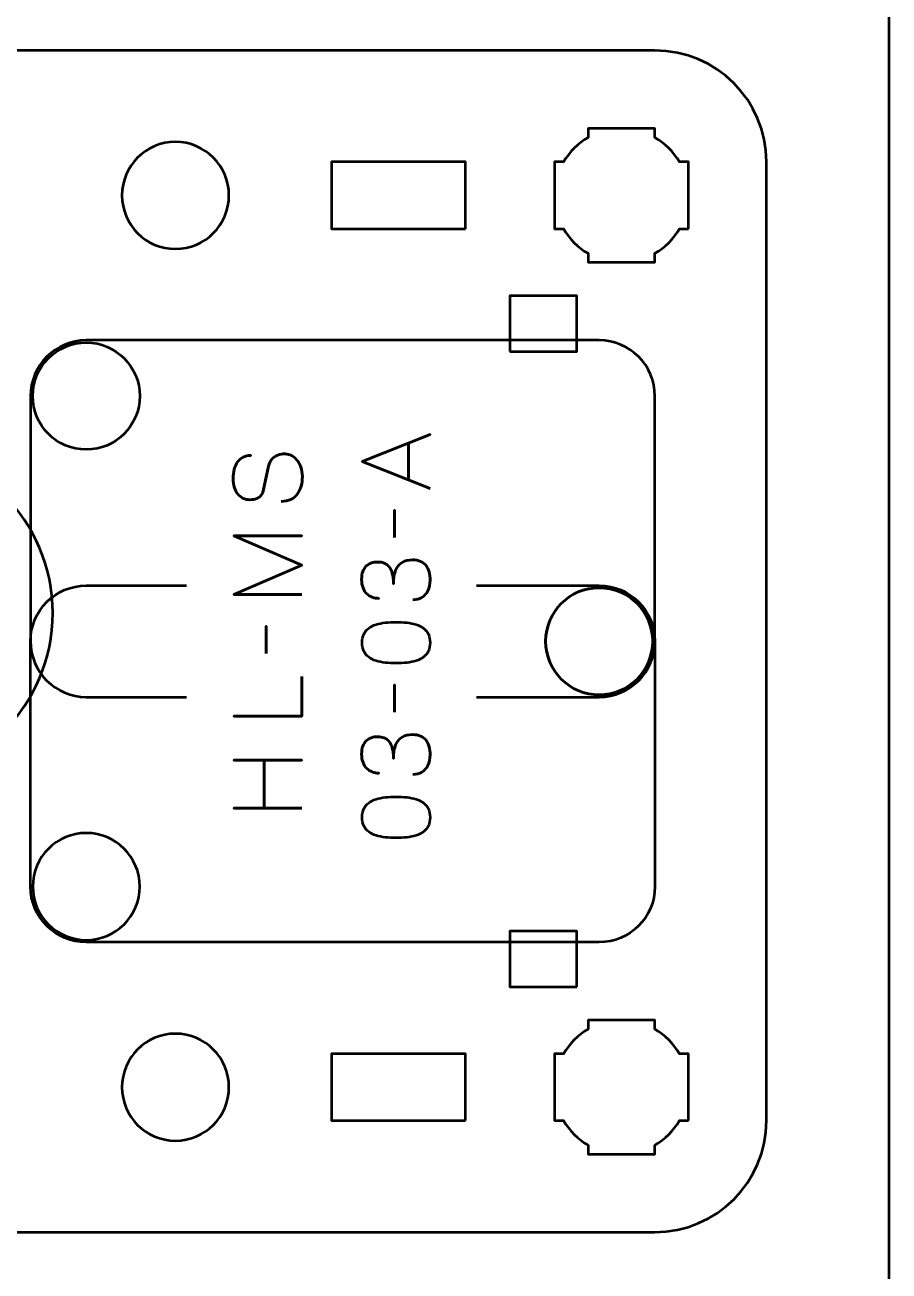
# Model space of a CAD drawing. Header units: centimetres. Extents: x -21 to 0, y -29.7 to 0.
# Drawn here: x -3.88 to 0, y -22.77 to -17.19 of the extents above; entities that cross this region are included whole.
import ezdxf

# ---------------------------------------------------------------- set-up
doc = ezdxf.new("R2010")
doc.units = ezdxf.units.CM
doc.header["$MEASUREMENT"] = 0
doc.layers.add('Layer 1', color=7, linetype='Continuous')

msp = doc.modelspace()

# ---------------------------------------------------------------- linework, layer by layer
at = {"layer": 'Layer 1', "color": 5, "lineweight": 53}
msp.add_lwpolyline([(-1.7, -18.65), (-1.4, -18.65), (-1.4, -18.4), (-1.7, -18.4), (-1.7, -18.65)], close=True, dxfattribs=at)
at = {"layer": 'Layer 1', "lineweight": 53}
for centre in [(-3.6, -18.85), (-1.3, -19.95)]:
    msp.add_ellipse(centre, major_axis=(0, 0.24), ratio=1, dxfattribs=at)
at = {"layer": 'Layer 1', "color": 1, "lineweight": 53}
msp.add_open_spline([(-21.00003, -29.19995), (-21.00003, -29.19995), (-21.00003, -5.29992), (-21.00003, -5.29992), (-21.00003, -5.29992), (-21.00003, -5.21709), (-20.93286, -5.14992), (-20.85003, -5.14992), (-20.85003, -5.14992), (-20.7672, -5.14992), (-20.70003, -5.08275), (-20.70003, -4.99992), (-20.70003, -4.99992), (-20.70003, -4.91709), (-20.7672, -4.84992), (-20.85003, -4.84992), (-20.85003, -4.84992), (-20.93286, -4.84992), (-21.00003, -4.78275), (-21.00003, -4.69992), (-21.00003, -4.69992), (-21.00003, -4.61709), (-20.93286, -4.54992), (-20.85003, -4.54992), (-20.85003, -4.54992), (-20.7672, -4.54992), (-20.70003, -4.48275), (-20.70003, -4.39992), (-20.70003, -4.39992), (-20.70003, -4.31709), (-20.7672, -4.24992), (-20.85003, -4.24992), (-20.85003, -4.24992), (-20.93286, -4.24992), (-21.00003, -4.18275), (-21.00003, -4.09992), (-21.00003, -4.09992), (-21.00003, -4.01709), (-20.93286, -3.94992), (-20.85003, -3.94992), (-20.85003, -3.94992), (-20.7672, -3.94992), (-20.70003, -3.88275), (-20.70003, -3.79992), (-20.70003, -3.79992), (-20.70003, -3.71709), (-20.7672, -3.64992), (-20.85003, -3.64992), (-20.85003, -3.64992), (-20.93286, -3.64992), (-21.00003, -3.58275), (-21.00003, -3.49992), (-21.00003, -3.49992), (-21.00003, -3.41709), (-20.93286, -3.34992), (-20.85003, -3.34992), (-20.85003, -3.34992), (-20.7672, -3.34992), (-20.70003, -3.28275), (-20.70003, -3.19992), (-20.70003, -3.19992), (-20.70003, -3.11709), (-20.7672, -3.04992), (-20.85003, -3.04992), (-20.85003, -3.04992), (-20.93286, -3.04992), (-21.00003, -2.98275), (-21.00003, -2.89992), (-21.00003, -2.89992), (-21.00003, -2.81709), (-20.93286, -2.74992), (-20.85003, -2.74992), (-20.85003, -2.74992), (-20.7672, -2.74992), (-20.70003, -2.68275), (-20.70003, -2.59992), (-20.70003, -2.59992), (-20.70003, -2.51709), (-20.7672, -2.44992), (-20.85003, -2.44992), (-20.85003, -2.44992), (-20.93286, -2.44992), (-21.00003, -2.38275), (-21.00003, -2.29992), (-21.00003, -2.29992), (-21.00003, -2.21709), (-20.93286, -2.14992), (-20.85003, -2.14992), (-20.85003, -2.14992), (-20.7672, -2.14992), (-20.70003, -2.08275), (-20.70003, -1.99992), (-20.70003, -1.99992), (-20.70003, -1.91709), (-20.7672, -1.84992), (-20.85003, -1.84992), (-20.85003, -1.84992), (-20.93286, -1.84992), (-21.00003, -1.78275), (-21.00003, -1.69992), (-21.00003, -1.69992), (-21.00003, -1.61709), (-20.93286, -1.54992), (-20.85003, -1.54992), (-20.85003, -1.54992), (-20.7672, -1.54992), (-20.70003, -1.48275), (-20.70003, -1.39992), (-20.70003, -1.39992), (-20.70003, -1.31709), (-20.7672, -1.24992), (-20.85003, -1.24992), (-20.85003, -1.24992), (-20.93286, -1.24992), (-21.00003, -1.18275), (-21.00003, -1.09992), (-21.00003, -1.09992), (-21.00003, -1.09992), (-21.00003, -0.49992), (-21.00003, -0.49992), (-21.00003, -0.49992), (-21.00003, -0.22295), (-20.77694, 0.00004), (-20.49994, 0.00004), (-20.49994, 0.00004), (-20.49994, 0.00004), (-0.50008, 0.00004), (-0.50008, 0.00004), (-0.50008, 0.00004), (-0.22294, 0.00004), (0.00002, -0.22295), (0.00002, -0.49992), (0.00002, -0.49992), (0.00002, -0.49992), (0.00002, -29.19995), (0.00002, -29.19995), (0.00002, -29.19995), (0.00002, -29.47695), (-0.22294, -29.70004), (-0.50008, -29.70004), (-0.50008, -29.70004), (-0.50008, -29.70004), (-20.49994, -29.70004), (-20.49994, -29.70004), (-20.49994, -29.70004), (-20.77694, -29.70004), (-21.00003, -29.47695), (-21.00003, -29.19995)], degree=3, knots=[0, 0, 0, 0, 0.027027, 0.027027, 0.027027, 0.027027, 0.0540541, 0.0540541, 0.0540541, 0.0540541, 0.0810811, 0.0810811, 0.0810811, 0.0810811, 0.1081081, 0.1081081, 0.1081081, 0.1081081, 0.1351351, 0.1351351, 0.1351351, 0.1351351, 0.1621622, 0.1621622, 0.1621622, 0.1621622, 0.1891892, 0.1891892, 0.1891892, 0.1891892, 0.2162162, 0.2162162, 0.2162162, 0.2162162, 0.2432432, 0.2432432, 0.2432432, 0.2432432, 0.2702703, 0.2702703, 0.2702703, 0.2702703, 0.2972973, 0.2972973, 0.2972973, 0.2972973, 0.3243243, 0.3243243, 0.3243243, 0.3243243, 0.3513514, 0.3513514, 0.3513514, 0.3513514, 0.3783784, 0.3783784, 0.3783784, 0.3783784, 0.4054054, 0.4054054, 0.4054054, 0.4054054, 0.4324324, 0.4324324, 0.4324324, 0.4324324, 0.4594595, 0.4594595, 0.4594595, 0.4594595, 0.4864865, 0.4864865, 0.4864865, 0.4864865, 0.5135135, 0.5135135, 0.5135135, 0.5135135, 0.5405405, 0.5405405, 0.5405405, 0.5405405, 0.5675676, 0.5675676, 0.5675676, 0.5675676, 0.5945946, 0.5945946, 0.5945946, 0.5945946, 0.6216216, 0.6216216, 0.6216216, 0.6216216, 0.6486486, 0.6486486, 0.6486486, 0.6486486, 0.6756757, 0.6756757, 0.6756757, 0.6756757, 0.7027027, 0.7027027, 0.7027027, 0.7027027, 0.7297297, 0.7297297, 0.7297297, 0.7297297, 0.7567568, 0.7567568, 0.7567568, 0.7567568, 0.7837838, 0.7837838, 0.7837838, 0.7837838, 0.8108108, 0.8108108, 0.8108108, 0.8108108, 0.8378378, 0.8378378, 0.8378378, 0.8378378, 0.8648649, 0.8648649, 0.8648649, 0.8648649, 0.8918919, 0.8918919, 0.8918919, 0.8918919, 0.9189189, 0.9189189, 0.9189189, 0.9189189, 0.9459459, 0.9459459, 0.9459459, 0.9459459, 0.972973, 0.972973, 0.972973, 0.972973, 1, 1, 1, 1], dxfattribs=at)
at = {"layer": 'Layer 1', "color": 3, "lineweight": 53}
msp.add_open_spline([(-0.55, -17.8), (-0.55, -17.8), (-0.55, -22.1), (-0.55, -22.1), (-0.55, -22.1), (-0.55, -22.37609), (-0.77391, -22.6), (-1.05, -22.6), (-1.05, -22.6), (-1.05, -22.6), (-5.35, -22.6), (-5.35, -22.6), (-5.35, -22.6), (-5.62609, -22.6), (-5.85, -22.37609), (-5.85, -22.1), (-5.85, -22.1), (-5.85, -22.1), (-5.85, -17.8), (-5.85, -17.8), (-5.85, -17.8), (-5.85, -17.52391), (-5.62609, -17.3), (-5.35, -17.3), (-5.35, -17.3), (-5.35, -17.3), (-1.05, -17.3), (-1.05, -17.3), (-1.05, -17.3), (-0.77391, -17.3), (-0.55, -17.52391), (-0.55, -17.8)], degree=3, knots=[0, 0, 0, 0, 0.125, 0.125, 0.125, 0.125, 0.25, 0.25, 0.25, 0.25, 0.375, 0.375, 0.375, 0.375, 0.5, 0.5, 0.5, 0.5, 0.625, 0.625, 0.625, 0.625, 0.75, 0.75, 0.75, 0.75, 0.875, 0.875, 0.875, 0.875, 1, 1, 1, 1], dxfattribs=at)
at = {"layer": 'Layer 1', "lineweight": 53}
for points, knots in [([(-0.9, -18.1), (-0.9, -18.1), (-0.94015, -18.1), (-0.94015, -18.1), (-0.94015, -18.1), (-0.9665, -18.14553), (-1.00447, -18.1835), (-1.05, -18.20985), (-1.05, -18.20985), (-1.05, -18.20985), (-1.05, -18.25), (-1.05, -18.25), (-1.05, -18.25), (-1.05, -18.25), (-1.2, -18.25), (-1.2, -18.25), (-1.2, -18.25), (-1.2, -18.25), (-1.35, -18.25), (-1.35, -18.25), (-1.35, -18.25), (-1.35, -18.25), (-1.35, -18.20985), (-1.35, -18.20985), (-1.35, -18.20985), (-1.39553, -18.1835), (-1.4335, -18.14553), (-1.45985, -18.1), (-1.45985, -18.1), (-1.45985, -18.1), (-1.5, -18.1), (-1.5, -18.1), (-1.5, -18.1), (-1.5, -18.1), (-1.5, -17.95), (-1.5, -17.95), (-1.5, -17.95), (-1.5, -17.95), (-1.5, -17.8), (-1.5, -17.8), (-1.5, -17.8), (-1.5, -17.8), (-1.45985, -17.8), (-1.45985, -17.8), (-1.45985, -17.8), (-1.4335, -17.75447), (-1.39553, -17.7165), (-1.35, -17.69015), (-1.35, -17.69015), (-1.35, -17.69015), (-1.35, -17.65), (-1.35, -17.65), (-1.35, -17.65), (-1.35, -17.65), (-1.2, -17.65), (-1.2, -17.65), (-1.2, -17.65), (-1.2, -17.65), (-1.05, -17.65), (-1.05, -17.65), (-1.05, -17.65), (-1.05, -17.65), (-1.05, -17.69015), (-1.05, -17.69015), (-1.05, -17.69015), (-1.00447, -17.7165), (-0.9665, -17.75447), (-0.94015, -17.8), (-0.94015, -17.8), (-0.94015, -17.8), (-0.9, -17.8), (-0.9, -17.8), (-0.9, -17.8), (-0.9, -17.8), (-0.9, -17.95), (-0.9, -17.95), (-0.9, -17.95), (-0.9, -17.95), (-0.9, -18.1), (-0.9, -18.1)], [0, 0, 0, 0, 0.05, 0.05, 0.05, 0.05, 0.1, 0.1, 0.1, 0.1, 0.15, 0.15, 0.15, 0.15, 0.2, 0.2, 0.2, 0.2, 0.25, 0.25, 0.25, 0.25, 0.3, 0.3, 0.3, 0.3, 0.35, 0.35, 0.35, 0.35, 0.4, 0.4, 0.4, 0.4, 0.45, 0.45, 0.45, 0.45, 0.5, 0.5, 0.5, 0.5, 0.55, 0.55, 0.55, 0.55, 0.6, 0.6, 0.6, 0.6, 0.65, 0.65, 0.65, 0.65, 0.7, 0.7, 0.7, 0.7, 0.75, 0.75, 0.75, 0.75, 0.8, 0.8, 0.8, 0.8, 0.85, 0.85, 0.85, 0.85, 0.9, 0.9, 0.9, 0.9, 0.95, 0.95, 0.95, 0.95, 1, 1, 1, 1]), ([(-3.2, -18.19), (-3.33253, -18.19), (-3.44, -18.08253), (-3.44, -17.95), (-3.44, -17.95), (-3.44, -17.81747), (-3.33253, -17.71), (-3.2, -17.71), (-3.2, -17.71), (-3.06747, -17.71), (-2.96, -17.81747), (-2.96, -17.95), (-2.96, -17.95), (-2.96, -18.08253), (-3.06747, -18.19), (-3.2, -18.19)], [0, 0, 0, 0, 0.25, 0.25, 0.25, 0.25, 0.5, 0.5, 0.5, 0.5, 0.75, 0.75, 0.75, 0.75, 1, 1, 1, 1]), ([(-1.9, -18.1), (-1.9, -18.1), (-2.5, -18.1), (-2.5, -18.1), (-2.5, -18.1), (-2.5, -18.1), (-2.5, -17.8), (-2.5, -17.8), (-2.5, -17.8), (-2.5, -17.8), (-1.9, -17.8), (-1.9, -17.8), (-1.9, -17.8), (-1.9, -17.8), (-1.9, -18.1), (-1.9, -18.1)], [0, 0, 0, 0, 0.25, 0.25, 0.25, 0.25, 0.5, 0.5, 0.5, 0.5, 0.75, 0.75, 0.75, 0.75, 1, 1, 1, 1]), ([(-4.50002, -20.573), (-4.91417, -20.573), (-5.25002, -20.23715), (-5.25002, -19.823), (-5.25002, -19.823), (-5.25002, -19.40885), (-4.91417, -19.073), (-4.50002, -19.073), (-4.50002, -19.073), (-4.08587, -19.073), (-3.75002, -19.40885), (-3.75002, -19.823), (-3.75002, -19.823), (-3.75002, -20.23715), (-4.08587, -20.573), (-4.50002, -20.573)], [0, 0, 0, 0, 0.25, 0.25, 0.25, 0.25, 0.5, 0.5, 0.5, 0.5, 0.75, 0.75, 0.75, 0.75, 1, 1, 1, 1]), ([(-1.3, -20.19), (-1.43253, -20.19), (-1.54, -20.08253), (-1.54, -19.95), (-1.54, -19.95), (-1.54, -19.81747), (-1.43253, -19.71), (-1.3, -19.71), (-1.3, -19.71), (-1.16747, -19.71), (-1.06, -19.81747), (-1.06, -19.95), (-1.06, -19.95), (-1.06, -20.08253), (-1.16747, -20.19), (-1.3, -20.19)], [0, 0, 0, 0, 0.25, 0.25, 0.25, 0.25, 0.5, 0.5, 0.5, 0.5, 0.75, 0.75, 0.75, 0.75, 1, 1, 1, 1]), ([(-3.6, -21.29), (-3.73253, -21.29), (-3.84, -21.18253), (-3.84, -21.05), (-3.84, -21.05), (-3.84, -20.91747), (-3.73253, -20.81), (-3.6, -20.81), (-3.6, -20.81), (-3.46747, -20.81), (-3.36, -20.91747), (-3.36, -21.05), (-3.36, -21.05), (-3.36, -21.18253), (-3.46747, -21.29), (-3.6, -21.29)], [0, 0, 0, 0, 0.25, 0.25, 0.25, 0.25, 0.5, 0.5, 0.5, 0.5, 0.75, 0.75, 0.75, 0.75, 1, 1, 1, 1]), ([(-0.9, -22.1), (-0.9, -22.1), (-0.94015, -22.1), (-0.94015, -22.1), (-0.94015, -22.1), (-0.9665, -22.14553), (-1.00447, -22.1835), (-1.05, -22.20985), (-1.05, -22.20985), (-1.05, -22.20985), (-1.05, -22.25), (-1.05, -22.25), (-1.05, -22.25), (-1.05, -22.25), (-1.2, -22.25), (-1.2, -22.25), (-1.2, -22.25), (-1.2, -22.25), (-1.35, -22.25), (-1.35, -22.25), (-1.35, -22.25), (-1.35, -22.25), (-1.35, -22.20985), (-1.35, -22.20985), (-1.35, -22.20985), (-1.39553, -22.1835), (-1.4335, -22.14553), (-1.45985, -22.1), (-1.45985, -22.1), (-1.45985, -22.1), (-1.5, -22.1), (-1.5, -22.1), (-1.5, -22.1), (-1.5, -22.1), (-1.5, -21.95), (-1.5, -21.95), (-1.5, -21.95), (-1.5, -21.95), (-1.5, -21.8), (-1.5, -21.8), (-1.5, -21.8), (-1.5, -21.8), (-1.45985, -21.8), (-1.45985, -21.8), (-1.45985, -21.8), (-1.4335, -21.75447), (-1.39553, -21.7165), (-1.35, -21.69015), (-1.35, -21.69015), (-1.35, -21.69015), (-1.35, -21.65), (-1.35, -21.65), (-1.35, -21.65), (-1.35, -21.65), (-1.2, -21.65), (-1.2, -21.65), (-1.2, -21.65), (-1.2, -21.65), (-1.05, -21.65), (-1.05, -21.65), (-1.05, -21.65), (-1.05, -21.65), (-1.05, -21.69015), (-1.05, -21.69015), (-1.05, -21.69015), (-1.00447, -21.7165), (-0.9665, -21.75447), (-0.94015, -21.8), (-0.94015, -21.8), (-0.94015, -21.8), (-0.9, -21.8), (-0.9, -21.8), (-0.9, -21.8), (-0.9, -21.8), (-0.9, -21.95), (-0.9, -21.95), (-0.9, -21.95), (-0.9, -21.95), (-0.9, -22.1), (-0.9, -22.1)], [0, 0, 0, 0, 0.05, 0.05, 0.05, 0.05, 0.1, 0.1, 0.1, 0.1, 0.15, 0.15, 0.15, 0.15, 0.2, 0.2, 0.2, 0.2, 0.25, 0.25, 0.25, 0.25, 0.3, 0.3, 0.3, 0.3, 0.35, 0.35, 0.35, 0.35, 0.4, 0.4, 0.4, 0.4, 0.45, 0.45, 0.45, 0.45, 0.5, 0.5, 0.5, 0.5, 0.55, 0.55, 0.55, 0.55, 0.6, 0.6, 0.6, 0.6, 0.65, 0.65, 0.65, 0.65, 0.7, 0.7, 0.7, 0.7, 0.75, 0.75, 0.75, 0.75, 0.8, 0.8, 0.8, 0.8, 0.85, 0.85, 0.85, 0.85, 0.9, 0.9, 0.9, 0.9, 0.95, 0.95, 0.95, 0.95, 1, 1, 1, 1]), ([(-3.2, -22.19), (-3.33253, -22.19), (-3.44, -22.08253), (-3.44, -21.95), (-3.44, -21.95), (-3.44, -21.81747), (-3.33253, -21.71), (-3.2, -21.71), (-3.2, -21.71), (-3.06747, -21.71), (-2.96, -21.81747), (-2.96, -21.95), (-2.96, -21.95), (-2.96, -22.08253), (-3.06747, -22.19), (-3.2, -22.19)], [0, 0, 0, 0, 0.25, 0.25, 0.25, 0.25, 0.5, 0.5, 0.5, 0.5, 0.75, 0.75, 0.75, 0.75, 1, 1, 1, 1]), ([(-1.9, -22.1), (-1.9, -22.1), (-2.5, -22.1), (-2.5, -22.1), (-2.5, -22.1), (-2.5, -22.1), (-2.5, -21.8), (-2.5, -21.8), (-2.5, -21.8), (-2.5, -21.8), (-1.9, -21.8), (-1.9, -21.8), (-1.9, -21.8), (-1.9, -21.8), (-1.9, -22.1), (-1.9, -22.1)], [0, 0, 0, 0, 0.25, 0.25, 0.25, 0.25, 0.5, 0.5, 0.5, 0.5, 0.75, 0.75, 0.75, 0.75, 1, 1, 1, 1])]:
    msp.add_open_spline(points, degree=3, knots=knots, dxfattribs=at)
at = {"layer": 'Layer 1', "color": 5, "lineweight": 53}
for points, knots in [([(-1.85, -20.2), (-1.85, -20.2), (-1.3, -20.2), (-1.3, -20.2), (-1.3, -20.2), (-1.16195, -20.2), (-1.05, -20.08805), (-1.05, -19.95), (-1.05, -19.95), (-1.05, -19.95), (-1.05, -18.85), (-1.05, -18.85), (-1.05, -18.85), (-1.05, -18.71195), (-1.16195, -18.6), (-1.3, -18.6), (-1.3, -18.6), (-1.3, -18.6), (-3.6, -18.6), (-3.6, -18.6), (-3.6, -18.6), (-3.73805, -18.6), (-3.85, -18.71195), (-3.85, -18.85), (-3.85, -18.85), (-3.85, -18.85), (-3.85, -19.95), (-3.85, -19.95)], [0, 0, 0, 0, 0.1428571, 0.1428571, 0.1428571, 0.1428571, 0.2857143, 0.2857143, 0.2857143, 0.2857143, 0.4285714, 0.4285714, 0.4285714, 0.4285714, 0.5714286, 0.5714286, 0.5714286, 0.5714286, 0.7142857, 0.7142857, 0.7142857, 0.7142857, 0.8571429, 0.8571429, 0.8571429, 0.8571429, 1, 1, 1, 1]), ([(-2.05827, -19.26485), (-2.05827, -19.26485), (-2.36349, -19.14378), (-2.36349, -19.14378), (-2.36349, -19.14378), (-2.36349, -19.14378), (-2.05827, -19.02228), (-2.05827, -19.02228), (-2.05827, -19.02228), (-2.05827, -19.02228), (-2.36349, -19.14378), (-2.36349, -19.14378), (-2.36349, -19.14378), (-2.36349, -19.14378), (-2.05827, -19.26485), (-2.05827, -19.26485)], [0, 0, 0, 0, 0.25, 0.25, 0.25, 0.25, 0.5, 0.5, 0.5, 0.5, 0.75, 0.75, 0.75, 0.75, 1, 1, 1, 1]), ([(-2.72587, -19.32264), (-2.70893, -19.3225), (-2.69447, -19.31954), (-2.68247, -19.31361), (-2.68247, -19.31361), (-2.67041, -19.30775), (-2.6606, -19.29957), (-2.65305, -19.28927), (-2.65305, -19.28927), (-2.64543, -19.2789), (-2.63986, -19.26697), (-2.63633, -19.2535), (-2.63633, -19.2535), (-2.63273, -19.24009), (-2.63097, -19.2257), (-2.63104, -19.21046), (-2.63104, -19.21046), (-2.63111, -19.19508), (-2.63337, -19.18125), (-2.63767, -19.1689), (-2.63767, -19.1689), (-2.64198, -19.15662), (-2.64776, -19.14611), (-2.65503, -19.13729), (-2.65503, -19.13729), (-2.6623, -19.12854), (-2.67041, -19.12177), (-2.67944, -19.11697), (-2.67944, -19.11697), (-2.68847, -19.11217), (-2.69771, -19.10963), (-2.70724, -19.10928), (-2.70724, -19.10928), (-2.71973, -19.10886), (-2.73116, -19.11069), (-2.74146, -19.11471), (-2.74146, -19.11471), (-2.75176, -19.11874), (-2.76037, -19.12495), (-2.76742, -19.13334), (-2.76742, -19.13334), (-2.77448, -19.14167), (-2.77942, -19.15218), (-2.78217, -19.16474), (-2.78217, -19.16474), (-2.78217, -19.16474), (-2.80461, -19.26845), (-2.80461, -19.26845), (-2.80461, -19.26845), (-2.80665, -19.27819), (-2.81011, -19.28659), (-2.81491, -19.2935), (-2.81491, -19.2935), (-2.81977, -19.30042), (-2.82648, -19.30578), (-2.83509, -19.30945), (-2.83509, -19.30945), (-2.84362, -19.31312), (-2.85449, -19.31502), (-2.86768, -19.31502), (-2.86768, -19.31502), (-2.8777, -19.31502), (-2.88715, -19.31297), (-2.89604, -19.30881), (-2.89604, -19.30881), (-2.90493, -19.30472), (-2.91277, -19.29865), (-2.91961, -19.29068), (-2.91961, -19.29068), (-2.92652, -19.28271), (-2.93189, -19.27283), (-2.93577, -19.26112), (-2.93577, -19.26112), (-2.93972, -19.24933), (-2.94169, -19.23586), (-2.94176, -19.22062), (-2.94176, -19.22062), (-2.94176, -19.20531), (-2.94, -19.19127), (-2.93647, -19.17843), (-2.93647, -19.17843), (-2.93294, -19.16566), (-2.92786, -19.15458), (-2.92109, -19.14527), (-2.92109, -19.14527), (-2.91432, -19.13595), (-2.90599, -19.12876), (-2.89626, -19.12382), (-2.89626, -19.12382), (-2.88645, -19.11888), (-2.87523, -19.11655), (-2.8626, -19.1169), (-2.8626, -19.1169), (-2.87523, -19.11655), (-2.88645, -19.11888), (-2.89626, -19.12382), (-2.89626, -19.12382), (-2.90599, -19.12876), (-2.91432, -19.13595), (-2.92109, -19.14527), (-2.92109, -19.14527), (-2.92786, -19.15458), (-2.93294, -19.16566), (-2.93647, -19.17843), (-2.93647, -19.17843), (-2.94, -19.19127), (-2.94176, -19.20531), (-2.94176, -19.22062), (-2.94176, -19.22062), (-2.94169, -19.23586), (-2.93972, -19.24933), (-2.93577, -19.26112), (-2.93577, -19.26112), (-2.93189, -19.27283), (-2.92652, -19.28271), (-2.91961, -19.29068), (-2.91961, -19.29068), (-2.91277, -19.29865), (-2.90493, -19.30472), (-2.89604, -19.30881), (-2.89604, -19.30881), (-2.88715, -19.31297), (-2.8777, -19.31502), (-2.86768, -19.31502), (-2.86768, -19.31502), (-2.85449, -19.31502), (-2.84362, -19.31319), (-2.83516, -19.30966), (-2.83516, -19.30966), (-2.82662, -19.30606), (-2.81999, -19.30077), (-2.81512, -19.29385), (-2.81512, -19.29385), (-2.81032, -19.28694), (-2.80679, -19.27847), (-2.80461, -19.26845), (-2.80461, -19.26845), (-2.80461, -19.26845), (-2.78217, -19.16474), (-2.78217, -19.16474), (-2.78217, -19.16474), (-2.77942, -19.1519), (-2.77448, -19.14131), (-2.76742, -19.13299), (-2.76742, -19.13299), (-2.76037, -19.12459), (-2.75176, -19.11845), (-2.74146, -19.1145), (-2.74146, -19.1145), (-2.73116, -19.11062), (-2.71973, -19.10886), (-2.70724, -19.10928), (-2.70724, -19.10928), (-2.69771, -19.10963), (-2.68847, -19.11217), (-2.67944, -19.11697), (-2.67944, -19.11697), (-2.67041, -19.12177), (-2.6623, -19.12854), (-2.65503, -19.13729), (-2.65503, -19.13729), (-2.64776, -19.14611), (-2.64198, -19.15662), (-2.63767, -19.1689), (-2.63767, -19.1689), (-2.63337, -19.18125), (-2.63111, -19.19508), (-2.63104, -19.21046), (-2.63104, -19.21046), (-2.63097, -19.2257), (-2.63273, -19.24009), (-2.63633, -19.2535), (-2.63633, -19.2535), (-2.63986, -19.26697), (-2.64543, -19.2789), (-2.65305, -19.28927), (-2.65305, -19.28927), (-2.6606, -19.29957), (-2.67041, -19.30775), (-2.68247, -19.31361), (-2.68247, -19.31361), (-2.69447, -19.31954), (-2.70893, -19.3225), (-2.72587, -19.32264)], [0, 0, 0, 0, 0.0217391, 0.0217391, 0.0217391, 0.0217391, 0.0434783, 0.0434783, 0.0434783, 0.0434783, 0.0652174, 0.0652174, 0.0652174, 0.0652174, 0.0869565, 0.0869565, 0.0869565, 0.0869565, 0.1086957, 0.1086957, 0.1086957, 0.1086957, 0.1304348, 0.1304348, 0.1304348, 0.1304348, 0.1521739, 0.1521739, 0.1521739, 0.1521739, 0.173913, 0.173913, 0.173913, 0.173913, 0.1956522, 0.1956522, 0.1956522, 0.1956522, 0.2173913, 0.2173913, 0.2173913, 0.2173913, 0.2391304, 0.2391304, 0.2391304, 0.2391304, 0.2608696, 0.2608696, 0.2608696, 0.2608696, 0.2826087, 0.2826087, 0.2826087, 0.2826087, 0.3043478, 0.3043478, 0.3043478, 0.3043478, 0.326087, 0.326087, 0.326087, 0.326087, 0.3478261, 0.3478261, 0.3478261, 0.3478261, 0.3695652, 0.3695652, 0.3695652, 0.3695652, 0.3913043, 0.3913043, 0.3913043, 0.3913043, 0.4130435, 0.4130435, 0.4130435, 0.4130435, 0.4347826, 0.4347826, 0.4347826, 0.4347826, 0.4565217, 0.4565217, 0.4565217, 0.4565217, 0.4782609, 0.4782609, 0.4782609, 0.4782609, 0.5, 0.5, 0.5, 0.5, 0.5217391, 0.5217391, 0.5217391, 0.5217391, 0.5434783, 0.5434783, 0.5434783, 0.5434783, 0.5652174, 0.5652174, 0.5652174, 0.5652174, 0.5869565, 0.5869565, 0.5869565, 0.5869565, 0.6086957, 0.6086957, 0.6086957, 0.6086957, 0.6304348, 0.6304348, 0.6304348, 0.6304348, 0.6521739, 0.6521739, 0.6521739, 0.6521739, 0.673913, 0.673913, 0.673913, 0.673913, 0.6956522, 0.6956522, 0.6956522, 0.6956522, 0.7173913, 0.7173913, 0.7173913, 0.7173913, 0.7391304, 0.7391304, 0.7391304, 0.7391304, 0.7608696, 0.7608696, 0.7608696, 0.7608696, 0.7826087, 0.7826087, 0.7826087, 0.7826087, 0.8043478, 0.8043478, 0.8043478, 0.8043478, 0.826087, 0.826087, 0.826087, 0.826087, 0.8478261, 0.8478261, 0.8478261, 0.8478261, 0.8695652, 0.8695652, 0.8695652, 0.8695652, 0.8913043, 0.8913043, 0.8913043, 0.8913043, 0.9130435, 0.9130435, 0.9130435, 0.9130435, 0.9347826, 0.9347826, 0.9347826, 0.9347826, 0.9565217, 0.9565217, 0.9565217, 0.9565217, 0.9782609, 0.9782609, 0.9782609, 0.9782609, 1, 1, 1, 1]), ([(-2.15437, -19.22675), (-2.15437, -19.22675), (-2.15437, -19.06081), (-2.15437, -19.06081), (-2.15437, -19.06081), (-2.15437, -19.06081), (-2.15437, -19.22675), (-2.15437, -19.22675)], [0, 0, 0, 0, 0.5, 0.5, 0.5, 0.5, 1, 1, 1, 1]), ([(-2.21787, -19.48498), (-2.21787, -19.48498), (-2.21787, -19.36179), (-2.21787, -19.36179), (-2.21787, -19.36179), (-2.21787, -19.36179), (-2.21787, -19.48498), (-2.21787, -19.48498)], [0, 0, 0, 0, 0.5, 0.5, 0.5, 0.5, 1, 1, 1, 1]), ([(-2.63358, -19.73962), (-2.63358, -19.73962), (-2.9388, -19.73962), (-2.9388, -19.73962), (-2.9388, -19.73962), (-2.9388, -19.73962), (-2.63358, -19.60839), (-2.63358, -19.60839), (-2.63358, -19.60839), (-2.63358, -19.60839), (-2.9388, -19.47673), (-2.9388, -19.47673), (-2.9388, -19.47673), (-2.9388, -19.47673), (-2.63358, -19.47673), (-2.63358, -19.47673), (-2.63358, -19.47673), (-2.63358, -19.47673), (-2.9388, -19.47673), (-2.9388, -19.47673), (-2.9388, -19.47673), (-2.9388, -19.47673), (-2.63358, -19.60839), (-2.63358, -19.60839), (-2.63358, -19.60839), (-2.63358, -19.60839), (-2.9388, -19.73962), (-2.9388, -19.73962), (-2.9388, -19.73962), (-2.9388, -19.73962), (-2.63358, -19.73962), (-2.63358, -19.73962)], [0, 0, 0, 0, 0.125, 0.125, 0.125, 0.125, 0.25, 0.25, 0.25, 0.25, 0.375, 0.375, 0.375, 0.375, 0.5, 0.5, 0.5, 0.5, 0.625, 0.625, 0.625, 0.625, 0.75, 0.75, 0.75, 0.75, 0.875, 0.875, 0.875, 0.875, 1, 1, 1, 1]), ([(-2.13489, -19.76353), (-2.11965, -19.76346), (-2.10639, -19.75993), (-2.09489, -19.75295), (-2.09489, -19.75295), (-2.08346, -19.74596), (-2.0745, -19.73601), (-2.06808, -19.72303), (-2.06808, -19.72303), (-2.06166, -19.71005), (-2.05841, -19.69446), (-2.05827, -19.67632), (-2.05827, -19.67632), (-2.05827, -19.66271), (-2.05968, -19.65036), (-2.06264, -19.63914), (-2.06264, -19.63914), (-2.06561, -19.62799), (-2.07019, -19.6184), (-2.07647, -19.61028), (-2.07647, -19.61028), (-2.08275, -19.60217), (-2.09087, -19.59596), (-2.10074, -19.59152), (-2.10074, -19.59152), (-2.11069, -19.58714), (-2.12262, -19.58496), (-2.13659, -19.58489), (-2.13659, -19.58489), (-2.15521, -19.58481), (-2.17095, -19.58862), (-2.18372, -19.59617), (-2.18372, -19.59617), (-2.19649, -19.60372), (-2.20608, -19.61544), (-2.21264, -19.63117), (-2.21264, -19.63117), (-2.21921, -19.6469), (-2.22252, -19.66708), (-2.22252, -19.69156), (-2.22252, -19.69156), (-2.22245, -19.67329), (-2.22414, -19.65798), (-2.2276, -19.64549), (-2.2276, -19.64549), (-2.23106, -19.63307), (-2.23593, -19.62313), (-2.24228, -19.61565), (-2.24228, -19.61565), (-2.24856, -19.60817), (-2.25604, -19.60274), (-2.26464, -19.59949), (-2.26464, -19.59949), (-2.27318, -19.59617), (-2.28256, -19.59455), (-2.29279, -19.59462), (-2.29279, -19.59462), (-2.30303, -19.59455), (-2.31248, -19.59596), (-2.32123, -19.59878), (-2.32123, -19.59878), (-2.32998, -19.60154), (-2.33767, -19.60605), (-2.34423, -19.61219), (-2.34423, -19.61219), (-2.35079, -19.61833), (-2.35594, -19.62644), (-2.35961, -19.63639), (-2.35961, -19.63639), (-2.36328, -19.64641), (-2.36511, -19.65862), (-2.36518, -19.67294), (-2.36518, -19.67294), (-2.36511, -19.68719), (-2.363, -19.69968), (-2.3589, -19.71026), (-2.3589, -19.71026), (-2.35481, -19.72092), (-2.34924, -19.72966), (-2.34211, -19.73672), (-2.34211, -19.73672), (-2.33499, -19.7437), (-2.32687, -19.74893), (-2.3177, -19.75238), (-2.3177, -19.75238), (-2.30853, -19.75591), (-2.29879, -19.7576), (-2.28856, -19.7576), (-2.28856, -19.7576), (-2.29879, -19.7576), (-2.30853, -19.75591), (-2.3177, -19.75238), (-2.3177, -19.75238), (-2.32687, -19.74893), (-2.33499, -19.7437), (-2.34211, -19.73672), (-2.34211, -19.73672), (-2.34924, -19.72966), (-2.35481, -19.72092), (-2.3589, -19.71026), (-2.3589, -19.71026), (-2.363, -19.69968), (-2.36511, -19.68719), (-2.36518, -19.67294), (-2.36518, -19.67294), (-2.36511, -19.65862), (-2.36328, -19.64641), (-2.35961, -19.63639), (-2.35961, -19.63639), (-2.35594, -19.62644), (-2.35079, -19.61833), (-2.34423, -19.61219), (-2.34423, -19.61219), (-2.33767, -19.60605), (-2.32998, -19.60154), (-2.32123, -19.59878), (-2.32123, -19.59878), (-2.31248, -19.59596), (-2.30303, -19.59455), (-2.29279, -19.59462), (-2.29279, -19.59462), (-2.28256, -19.59455), (-2.27318, -19.59617), (-2.26464, -19.59949), (-2.26464, -19.59949), (-2.25604, -19.60274), (-2.24856, -19.60817), (-2.24228, -19.61565), (-2.24228, -19.61565), (-2.23593, -19.62313), (-2.23106, -19.63307), (-2.2276, -19.64549), (-2.2276, -19.64549), (-2.22414, -19.65798), (-2.22245, -19.67329), (-2.22252, -19.69156), (-2.22252, -19.69156), (-2.22252, -19.66708), (-2.21921, -19.6469), (-2.21264, -19.63117), (-2.21264, -19.63117), (-2.20608, -19.61544), (-2.19649, -19.60372), (-2.18372, -19.59617), (-2.18372, -19.59617), (-2.17095, -19.58862), (-2.15521, -19.58481), (-2.13659, -19.58489), (-2.13659, -19.58489), (-2.12262, -19.58496), (-2.11069, -19.58714), (-2.10074, -19.59152), (-2.10074, -19.59152), (-2.09087, -19.59596), (-2.08275, -19.60217), (-2.07647, -19.61028), (-2.07647, -19.61028), (-2.07019, -19.6184), (-2.06561, -19.62799), (-2.06264, -19.63914), (-2.06264, -19.63914), (-2.05968, -19.65036), (-2.05827, -19.66271), (-2.05827, -19.67632), (-2.05827, -19.67632), (-2.05841, -19.69446), (-2.06166, -19.71005), (-2.06808, -19.72303), (-2.06808, -19.72303), (-2.0745, -19.73601), (-2.08346, -19.74596), (-2.09489, -19.75295), (-2.09489, -19.75295), (-2.10639, -19.75993), (-2.11965, -19.76346), (-2.13489, -19.76353)], [0, 0, 0, 0, 0.0227273, 0.0227273, 0.0227273, 0.0227273, 0.0454545, 0.0454545, 0.0454545, 0.0454545, 0.0681818, 0.0681818, 0.0681818, 0.0681818, 0.0909091, 0.0909091, 0.0909091, 0.0909091, 0.1136364, 0.1136364, 0.1136364, 0.1136364, 0.1363636, 0.1363636, 0.1363636, 0.1363636, 0.1590909, 0.1590909, 0.1590909, 0.1590909, 0.1818182, 0.1818182, 0.1818182, 0.1818182, 0.2045455, 0.2045455, 0.2045455, 0.2045455, 0.2272727, 0.2272727, 0.2272727, 0.2272727, 0.25, 0.25, 0.25, 0.25, 0.2727273, 0.2727273, 0.2727273, 0.2727273, 0.2954545, 0.2954545, 0.2954545, 0.2954545, 0.3181818, 0.3181818, 0.3181818, 0.3181818, 0.3409091, 0.3409091, 0.3409091, 0.3409091, 0.3636364, 0.3636364, 0.3636364, 0.3636364, 0.3863636, 0.3863636, 0.3863636, 0.3863636, 0.4090909, 0.4090909, 0.4090909, 0.4090909, 0.4318182, 0.4318182, 0.4318182, 0.4318182, 0.4545455, 0.4545455, 0.4545455, 0.4545455, 0.4772727, 0.4772727, 0.4772727, 0.4772727, 0.5, 0.5, 0.5, 0.5, 0.5227273, 0.5227273, 0.5227273, 0.5227273, 0.5454545, 0.5454545, 0.5454545, 0.5454545, 0.5681818, 0.5681818, 0.5681818, 0.5681818, 0.5909091, 0.5909091, 0.5909091, 0.5909091, 0.6136364, 0.6136364, 0.6136364, 0.6136364, 0.6363636, 0.6363636, 0.6363636, 0.6363636, 0.6590909, 0.6590909, 0.6590909, 0.6590909, 0.6818182, 0.6818182, 0.6818182, 0.6818182, 0.7045455, 0.7045455, 0.7045455, 0.7045455, 0.7272727, 0.7272727, 0.7272727, 0.7272727, 0.75, 0.75, 0.75, 0.75, 0.7727273, 0.7727273, 0.7727273, 0.7727273, 0.7954545, 0.7954545, 0.7954545, 0.7954545, 0.8181818, 0.8181818, 0.8181818, 0.8181818, 0.8409091, 0.8409091, 0.8409091, 0.8409091, 0.8636364, 0.8636364, 0.8636364, 0.8636364, 0.8863636, 0.8863636, 0.8863636, 0.8863636, 0.9090909, 0.9090909, 0.9090909, 0.9090909, 0.9318182, 0.9318182, 0.9318182, 0.9318182, 0.9545455, 0.9545455, 0.9545455, 0.9545455, 0.9772727, 0.9772727, 0.9772727, 0.9772727, 1, 1, 1, 1]), ([(-1.85, -19.7), (-1.85, -19.7), (-1.3, -19.7), (-1.3, -19.7), (-1.3, -19.7), (-1.16195, -19.7), (-1.05, -19.81195), (-1.05, -19.95), (-1.05, -19.95), (-1.05, -19.95), (-1.05, -21.05), (-1.05, -21.05), (-1.05, -21.05), (-1.05, -21.18805), (-1.16195, -21.3), (-1.3, -21.3), (-1.3, -21.3), (-1.3, -21.3), (-3.6, -21.3), (-3.6, -21.3), (-3.6, -21.3), (-3.73805, -21.3), (-3.85, -21.18805), (-3.85, -21.05), (-3.85, -21.05), (-3.85, -21.05), (-3.85, -19.95), (-3.85, -19.95), (-3.85, -19.95), (-3.85, -19.81195), (-3.73805, -19.7), (-3.6, -19.7)], [0, 0, 0, 0, 0.125, 0.125, 0.125, 0.125, 0.25, 0.25, 0.25, 0.25, 0.375, 0.375, 0.375, 0.375, 0.5, 0.5, 0.5, 0.5, 0.625, 0.625, 0.625, 0.625, 0.75, 0.75, 0.75, 0.75, 0.875, 0.875, 0.875, 0.875, 1, 1, 1, 1]), ([(-2.79318, -20.00547), (-2.79318, -20.00547), (-2.79318, -19.88228), (-2.79318, -19.88228), (-2.79318, -19.88228), (-2.79318, -19.88228), (-2.79318, -20.00547), (-2.79318, -20.00547)], [0, 0, 0, 0, 0.5, 0.5, 0.5, 0.5, 1, 1, 1, 1]), ([(-2.05827, -19.95614), (-2.05834, -19.94133), (-2.06095, -19.92856), (-2.06603, -19.9179), (-2.06603, -19.9179), (-2.07111, -19.90732), (-2.07838, -19.8985), (-2.08762, -19.89145), (-2.08762, -19.89145), (-2.09693, -19.88446), (-2.10794, -19.87896), (-2.12064, -19.87487), (-2.12064, -19.87487), (-2.13334, -19.87084), (-2.14724, -19.86795), (-2.16248, -19.86633), (-2.16248, -19.86633), (-2.17772, -19.86463), (-2.19374, -19.86379), (-2.21067, -19.86386), (-2.21067, -19.86386), (-2.22753, -19.86379), (-2.24355, -19.86463), (-2.25872, -19.86633), (-2.25872, -19.86633), (-2.27389, -19.86795), (-2.28786, -19.87084), (-2.30056, -19.87487), (-2.30056, -19.87487), (-2.31319, -19.87896), (-2.32419, -19.88446), (-2.33358, -19.89145), (-2.33358, -19.89145), (-2.34289, -19.8985), (-2.35016, -19.90732), (-2.35524, -19.9179), (-2.35524, -19.9179), (-2.36039, -19.92856), (-2.363, -19.94133), (-2.36307, -19.95614), (-2.36307, -19.95614), (-2.363, -19.97096), (-2.36039, -19.98373), (-2.35524, -19.99439), (-2.35524, -19.99439), (-2.35016, -20.00497), (-2.34289, -20.01379), (-2.33358, -20.02084), (-2.33358, -20.02084), (-2.32419, -20.02783), (-2.31319, -20.03333), (-2.30056, -20.03742), (-2.30056, -20.03742), (-2.28786, -20.04145), (-2.27389, -20.04434), (-2.25872, -20.04596), (-2.25872, -20.04596), (-2.24355, -20.04765), (-2.22753, -20.0485), (-2.21067, -20.04843), (-2.21067, -20.04843), (-2.19374, -20.0485), (-2.17772, -20.04765), (-2.16248, -20.04596), (-2.16248, -20.04596), (-2.14724, -20.04434), (-2.13334, -20.04145), (-2.12064, -20.03742), (-2.12064, -20.03742), (-2.10794, -20.03333), (-2.09693, -20.02783), (-2.08762, -20.02084), (-2.08762, -20.02084), (-2.07838, -20.01379), (-2.07111, -20.00497), (-2.06603, -19.99439), (-2.06603, -19.99439), (-2.06095, -19.98373), (-2.05834, -19.97096), (-2.05827, -19.95614)], [0, 0, 0, 0, 0.05, 0.05, 0.05, 0.05, 0.1, 0.1, 0.1, 0.1, 0.15, 0.15, 0.15, 0.15, 0.2, 0.2, 0.2, 0.2, 0.25, 0.25, 0.25, 0.25, 0.3, 0.3, 0.3, 0.3, 0.35, 0.35, 0.35, 0.35, 0.4, 0.4, 0.4, 0.4, 0.45, 0.45, 0.45, 0.45, 0.5, 0.5, 0.5, 0.5, 0.55, 0.55, 0.55, 0.55, 0.6, 0.6, 0.6, 0.6, 0.65, 0.65, 0.65, 0.65, 0.7, 0.7, 0.7, 0.7, 0.75, 0.75, 0.75, 0.75, 0.8, 0.8, 0.8, 0.8, 0.85, 0.85, 0.85, 0.85, 0.9, 0.9, 0.9, 0.9, 0.95, 0.95, 0.95, 0.95, 1, 1, 1, 1]), ([(-2.05827, -19.95614), (-2.05834, -19.94133), (-2.06095, -19.92856), (-2.06603, -19.9179), (-2.06603, -19.9179), (-2.07111, -19.90732), (-2.07838, -19.8985), (-2.08762, -19.89145), (-2.08762, -19.89145), (-2.09693, -19.88446), (-2.10794, -19.87896), (-2.12064, -19.87487), (-2.12064, -19.87487), (-2.13334, -19.87084), (-2.14724, -19.86795), (-2.16248, -19.86633), (-2.16248, -19.86633), (-2.17772, -19.86463), (-2.19374, -19.86379), (-2.21067, -19.86386), (-2.21067, -19.86386), (-2.22753, -19.86379), (-2.24355, -19.86463), (-2.25872, -19.86633), (-2.25872, -19.86633), (-2.27389, -19.86795), (-2.28786, -19.87084), (-2.30056, -19.87487), (-2.30056, -19.87487), (-2.31319, -19.87896), (-2.32419, -19.88446), (-2.33358, -19.89145), (-2.33358, -19.89145), (-2.34289, -19.8985), (-2.35016, -19.90732), (-2.35524, -19.9179), (-2.35524, -19.9179), (-2.36039, -19.92856), (-2.363, -19.94133), (-2.36307, -19.95614), (-2.36307, -19.95614), (-2.363, -19.97096), (-2.36039, -19.98373), (-2.35524, -19.99439), (-2.35524, -19.99439), (-2.35016, -20.00497), (-2.34289, -20.01379), (-2.33358, -20.02084), (-2.33358, -20.02084), (-2.32419, -20.02783), (-2.31319, -20.03333), (-2.30056, -20.03742), (-2.30056, -20.03742), (-2.28786, -20.04145), (-2.27389, -20.04434), (-2.25872, -20.04596), (-2.25872, -20.04596), (-2.24355, -20.04765), (-2.22753, -20.0485), (-2.21067, -20.04843), (-2.21067, -20.04843), (-2.19374, -20.0485), (-2.17772, -20.04765), (-2.16248, -20.04596), (-2.16248, -20.04596), (-2.14724, -20.04434), (-2.13334, -20.04145), (-2.12064, -20.03742), (-2.12064, -20.03742), (-2.10794, -20.03333), (-2.09693, -20.02783), (-2.08762, -20.02084), (-2.08762, -20.02084), (-2.07838, -20.01379), (-2.07111, -20.00497), (-2.06603, -19.99439), (-2.06603, -19.99439), (-2.06095, -19.98373), (-2.05834, -19.97096), (-2.05827, -19.95614)], [0, 0, 0, 0, 0.05, 0.05, 0.05, 0.05, 0.1, 0.1, 0.1, 0.1, 0.15, 0.15, 0.15, 0.15, 0.2, 0.2, 0.2, 0.2, 0.25, 0.25, 0.25, 0.25, 0.3, 0.3, 0.3, 0.3, 0.35, 0.35, 0.35, 0.35, 0.4, 0.4, 0.4, 0.4, 0.45, 0.45, 0.45, 0.45, 0.5, 0.5, 0.5, 0.5, 0.55, 0.55, 0.55, 0.55, 0.6, 0.6, 0.6, 0.6, 0.65, 0.65, 0.65, 0.65, 0.7, 0.7, 0.7, 0.7, 0.75, 0.75, 0.75, 0.75, 0.8, 0.8, 0.8, 0.8, 0.85, 0.85, 0.85, 0.85, 0.9, 0.9, 0.9, 0.9, 0.95, 0.95, 0.95, 0.95, 1, 1, 1, 1]), ([(-3.85, -19.95), (-3.85, -20.08805), (-3.73805, -20.2), (-3.6, -20.2), (-3.6, -20.2), (-3.6, -20.2), (-3.15, -20.2), (-3.15, -20.2)], [0, 0, 0, 0, 0.5, 0.5, 0.5, 0.5, 1, 1, 1, 1]), ([(-2.63358, -20.10749), (-2.63358, -20.10749), (-2.63358, -20.28571), (-2.63358, -20.28571), (-2.63358, -20.28571), (-2.63358, -20.28571), (-2.9388, -20.28571), (-2.9388, -20.28571), (-2.9388, -20.28571), (-2.9388, -20.28571), (-2.63358, -20.28571), (-2.63358, -20.28571), (-2.63358, -20.28571), (-2.63358, -20.28571), (-2.63358, -20.10749), (-2.63358, -20.10749)], [0, 0, 0, 0, 0.25, 0.25, 0.25, 0.25, 0.5, 0.5, 0.5, 0.5, 0.75, 0.75, 0.75, 0.75, 1, 1, 1, 1]), ([(-2.21787, -20.26856), (-2.21787, -20.26856), (-2.21787, -20.14537), (-2.21787, -20.14537), (-2.21787, -20.14537), (-2.21787, -20.14537), (-2.21787, -20.26856), (-2.21787, -20.26856)], [0, 0, 0, 0, 0.5, 0.5, 0.5, 0.5, 1, 1, 1, 1]), ([(-2.13489, -20.54711), (-2.11965, -20.54704), (-2.10639, -20.54351), (-2.09489, -20.53653), (-2.09489, -20.53653), (-2.08346, -20.52954), (-2.0745, -20.51959), (-2.06808, -20.50661), (-2.06808, -20.50661), (-2.06166, -20.49363), (-2.05841, -20.47804), (-2.05827, -20.4599), (-2.05827, -20.4599), (-2.05827, -20.44629), (-2.05968, -20.43394), (-2.06264, -20.42272), (-2.06264, -20.42272), (-2.06561, -20.41157), (-2.07019, -20.40198), (-2.07647, -20.39386), (-2.07647, -20.39386), (-2.08275, -20.38575), (-2.09087, -20.37954), (-2.10074, -20.3751), (-2.10074, -20.3751), (-2.11069, -20.37072), (-2.12262, -20.36854), (-2.13659, -20.36847), (-2.13659, -20.36847), (-2.15521, -20.36839), (-2.17095, -20.3722), (-2.18372, -20.37975), (-2.18372, -20.37975), (-2.19649, -20.3873), (-2.20608, -20.39902), (-2.21264, -20.41475), (-2.21264, -20.41475), (-2.21921, -20.43048), (-2.22252, -20.45066), (-2.22252, -20.47514), (-2.22252, -20.47514), (-2.22245, -20.45687), (-2.22414, -20.44156), (-2.2276, -20.42907), (-2.2276, -20.42907), (-2.23106, -20.41665), (-2.23593, -20.40671), (-2.24228, -20.39923), (-2.24228, -20.39923), (-2.24856, -20.39175), (-2.25604, -20.38632), (-2.26464, -20.38307), (-2.26464, -20.38307), (-2.27318, -20.37975), (-2.28256, -20.37813), (-2.29279, -20.3782), (-2.29279, -20.3782), (-2.30303, -20.37813), (-2.31248, -20.37954), (-2.32123, -20.38236), (-2.32123, -20.38236), (-2.32998, -20.38512), (-2.33767, -20.38963), (-2.34423, -20.39577), (-2.34423, -20.39577), (-2.35079, -20.40191), (-2.35594, -20.41002), (-2.35961, -20.41997), (-2.35961, -20.41997), (-2.36328, -20.42999), (-2.36511, -20.4422), (-2.36518, -20.45652), (-2.36518, -20.45652), (-2.36511, -20.47077), (-2.363, -20.48326), (-2.3589, -20.49384), (-2.3589, -20.49384), (-2.35481, -20.5045), (-2.34924, -20.51324), (-2.34211, -20.5203), (-2.34211, -20.5203), (-2.33499, -20.52728), (-2.32687, -20.53251), (-2.3177, -20.53596), (-2.3177, -20.53596), (-2.30853, -20.53949), (-2.29879, -20.54118), (-2.28856, -20.54118), (-2.28856, -20.54118), (-2.29879, -20.54118), (-2.30853, -20.53949), (-2.3177, -20.53596), (-2.3177, -20.53596), (-2.32687, -20.53251), (-2.33499, -20.52728), (-2.34211, -20.5203), (-2.34211, -20.5203), (-2.34924, -20.51324), (-2.35481, -20.5045), (-2.3589, -20.49384), (-2.3589, -20.49384), (-2.363, -20.48326), (-2.36511, -20.47077), (-2.36518, -20.45652), (-2.36518, -20.45652), (-2.36511, -20.4422), (-2.36328, -20.42999), (-2.35961, -20.41997), (-2.35961, -20.41997), (-2.35594, -20.41002), (-2.35079, -20.40191), (-2.34423, -20.39577), (-2.34423, -20.39577), (-2.33767, -20.38963), (-2.32998, -20.38512), (-2.32123, -20.38236), (-2.32123, -20.38236), (-2.31248, -20.37954), (-2.30303, -20.37813), (-2.29279, -20.3782), (-2.29279, -20.3782), (-2.28256, -20.37813), (-2.27318, -20.37975), (-2.26464, -20.38307), (-2.26464, -20.38307), (-2.25604, -20.38632), (-2.24856, -20.39175), (-2.24228, -20.39923), (-2.24228, -20.39923), (-2.23593, -20.40671), (-2.23106, -20.41665), (-2.2276, -20.42907), (-2.2276, -20.42907), (-2.22414, -20.44156), (-2.22245, -20.45687), (-2.22252, -20.47514), (-2.22252, -20.47514), (-2.22252, -20.45066), (-2.21921, -20.43048), (-2.21264, -20.41475), (-2.21264, -20.41475), (-2.20608, -20.39902), (-2.19649, -20.3873), (-2.18372, -20.37975), (-2.18372, -20.37975), (-2.17095, -20.3722), (-2.15521, -20.36839), (-2.13659, -20.36847), (-2.13659, -20.36847), (-2.12262, -20.36854), (-2.11069, -20.37072), (-2.10074, -20.3751), (-2.10074, -20.3751), (-2.09087, -20.37954), (-2.08275, -20.38575), (-2.07647, -20.39386), (-2.07647, -20.39386), (-2.07019, -20.40198), (-2.06561, -20.41157), (-2.06264, -20.42272), (-2.06264, -20.42272), (-2.05968, -20.43394), (-2.05827, -20.44629), (-2.05827, -20.4599), (-2.05827, -20.4599), (-2.05841, -20.47804), (-2.06166, -20.49363), (-2.06808, -20.50661), (-2.06808, -20.50661), (-2.0745, -20.51959), (-2.08346, -20.52954), (-2.09489, -20.53653), (-2.09489, -20.53653), (-2.10639, -20.54351), (-2.11965, -20.54704), (-2.13489, -20.54711)], [0, 0, 0, 0, 0.0227273, 0.0227273, 0.0227273, 0.0227273, 0.0454545, 0.0454545, 0.0454545, 0.0454545, 0.0681818, 0.0681818, 0.0681818, 0.0681818, 0.0909091, 0.0909091, 0.0909091, 0.0909091, 0.1136364, 0.1136364, 0.1136364, 0.1136364, 0.1363636, 0.1363636, 0.1363636, 0.1363636, 0.1590909, 0.1590909, 0.1590909, 0.1590909, 0.1818182, 0.1818182, 0.1818182, 0.1818182, 0.2045455, 0.2045455, 0.2045455, 0.2045455, 0.2272727, 0.2272727, 0.2272727, 0.2272727, 0.25, 0.25, 0.25, 0.25, 0.2727273, 0.2727273, 0.2727273, 0.2727273, 0.2954545, 0.2954545, 0.2954545, 0.2954545, 0.3181818, 0.3181818, 0.3181818, 0.3181818, 0.3409091, 0.3409091, 0.3409091, 0.3409091, 0.3636364, 0.3636364, 0.3636364, 0.3636364, 0.3863636, 0.3863636, 0.3863636, 0.3863636, 0.4090909, 0.4090909, 0.4090909, 0.4090909, 0.4318182, 0.4318182, 0.4318182, 0.4318182, 0.4545455, 0.4545455, 0.4545455, 0.4545455, 0.4772727, 0.4772727, 0.4772727, 0.4772727, 0.5, 0.5, 0.5, 0.5, 0.5227273, 0.5227273, 0.5227273, 0.5227273, 0.5454545, 0.5454545, 0.5454545, 0.5454545, 0.5681818, 0.5681818, 0.5681818, 0.5681818, 0.5909091, 0.5909091, 0.5909091, 0.5909091, 0.6136364, 0.6136364, 0.6136364, 0.6136364, 0.6363636, 0.6363636, 0.6363636, 0.6363636, 0.6590909, 0.6590909, 0.6590909, 0.6590909, 0.6818182, 0.6818182, 0.6818182, 0.6818182, 0.7045455, 0.7045455, 0.7045455, 0.7045455, 0.7272727, 0.7272727, 0.7272727, 0.7272727, 0.75, 0.75, 0.75, 0.75, 0.7727273, 0.7727273, 0.7727273, 0.7727273, 0.7954545, 0.7954545, 0.7954545, 0.7954545, 0.8181818, 0.8181818, 0.8181818, 0.8181818, 0.8409091, 0.8409091, 0.8409091, 0.8409091, 0.8636364, 0.8636364, 0.8636364, 0.8636364, 0.8863636, 0.8863636, 0.8863636, 0.8863636, 0.9090909, 0.9090909, 0.9090909, 0.9090909, 0.9318182, 0.9318182, 0.9318182, 0.9318182, 0.9545455, 0.9545455, 0.9545455, 0.9545455, 0.9772727, 0.9772727, 0.9772727, 0.9772727, 1, 1, 1, 1]), ([(-2.63358, -20.69888), (-2.63358, -20.69888), (-2.80249, -20.69888), (-2.80249, -20.69888), (-2.80249, -20.69888), (-2.80249, -20.69888), (-2.80249, -20.48341), (-2.80249, -20.48341), (-2.80249, -20.48341), (-2.80249, -20.48341), (-2.63358, -20.48341), (-2.63358, -20.48341), (-2.63358, -20.48341), (-2.63358, -20.48341), (-2.93838, -20.48341), (-2.93838, -20.48341), (-2.93838, -20.48341), (-2.93838, -20.48341), (-2.80249, -20.48341), (-2.80249, -20.48341), (-2.80249, -20.48341), (-2.80249, -20.48341), (-2.80249, -20.69888), (-2.80249, -20.69888), (-2.80249, -20.69888), (-2.80249, -20.69888), (-2.93838, -20.69888), (-2.93838, -20.69888), (-2.93838, -20.69888), (-2.93838, -20.69888), (-2.63358, -20.69888), (-2.63358, -20.69888)], [0, 0, 0, 0, 0.125, 0.125, 0.125, 0.125, 0.25, 0.25, 0.25, 0.25, 0.375, 0.375, 0.375, 0.375, 0.5, 0.5, 0.5, 0.5, 0.625, 0.625, 0.625, 0.625, 0.75, 0.75, 0.75, 0.75, 0.875, 0.875, 0.875, 0.875, 1, 1, 1, 1]), ([(-2.05827, -20.73972), (-2.05834, -20.72491), (-2.06095, -20.71214), (-2.06603, -20.70148), (-2.06603, -20.70148), (-2.07111, -20.6909), (-2.07838, -20.68208), (-2.08762, -20.67503), (-2.08762, -20.67503), (-2.09693, -20.66804), (-2.10794, -20.66254), (-2.12064, -20.65845), (-2.12064, -20.65845), (-2.13334, -20.65442), (-2.14724, -20.65153), (-2.16248, -20.64991), (-2.16248, -20.64991), (-2.17772, -20.64821), (-2.19374, -20.64737), (-2.21067, -20.64744), (-2.21067, -20.64744), (-2.22753, -20.64737), (-2.24355, -20.64821), (-2.25872, -20.64991), (-2.25872, -20.64991), (-2.27389, -20.65153), (-2.28786, -20.65442), (-2.30056, -20.65845), (-2.30056, -20.65845), (-2.31319, -20.66254), (-2.32419, -20.66804), (-2.33358, -20.67503), (-2.33358, -20.67503), (-2.34289, -20.68208), (-2.35016, -20.6909), (-2.35524, -20.70148), (-2.35524, -20.70148), (-2.36039, -20.71214), (-2.363, -20.72491), (-2.36307, -20.73972), (-2.36307, -20.73972), (-2.363, -20.75454), (-2.36039, -20.76731), (-2.35524, -20.77797), (-2.35524, -20.77797), (-2.35016, -20.78855), (-2.34289, -20.79737), (-2.33358, -20.80442), (-2.33358, -20.80442), (-2.32419, -20.81141), (-2.31319, -20.81691), (-2.30056, -20.821), (-2.30056, -20.821), (-2.28786, -20.82503), (-2.27389, -20.82792), (-2.25872, -20.82954), (-2.25872, -20.82954), (-2.24355, -20.83123), (-2.22753, -20.83208), (-2.21067, -20.83201), (-2.21067, -20.83201), (-2.19374, -20.83208), (-2.17772, -20.83123), (-2.16248, -20.82954), (-2.16248, -20.82954), (-2.14724, -20.82792), (-2.13334, -20.82503), (-2.12064, -20.821), (-2.12064, -20.821), (-2.10794, -20.81691), (-2.09693, -20.81141), (-2.08762, -20.80442), (-2.08762, -20.80442), (-2.07838, -20.79737), (-2.07111, -20.78855), (-2.06603, -20.77797), (-2.06603, -20.77797), (-2.06095, -20.76731), (-2.05834, -20.75454), (-2.05827, -20.73972)], [0, 0, 0, 0, 0.05, 0.05, 0.05, 0.05, 0.1, 0.1, 0.1, 0.1, 0.15, 0.15, 0.15, 0.15, 0.2, 0.2, 0.2, 0.2, 0.25, 0.25, 0.25, 0.25, 0.3, 0.3, 0.3, 0.3, 0.35, 0.35, 0.35, 0.35, 0.4, 0.4, 0.4, 0.4, 0.45, 0.45, 0.45, 0.45, 0.5, 0.5, 0.5, 0.5, 0.55, 0.55, 0.55, 0.55, 0.6, 0.6, 0.6, 0.6, 0.65, 0.65, 0.65, 0.65, 0.7, 0.7, 0.7, 0.7, 0.75, 0.75, 0.75, 0.75, 0.8, 0.8, 0.8, 0.8, 0.85, 0.85, 0.85, 0.85, 0.9, 0.9, 0.9, 0.9, 0.95, 0.95, 0.95, 0.95, 1, 1, 1, 1]), ([(-2.05827, -20.73972), (-2.05834, -20.72491), (-2.06095, -20.71214), (-2.06603, -20.70148), (-2.06603, -20.70148), (-2.07111, -20.6909), (-2.07838, -20.68208), (-2.08762, -20.67503), (-2.08762, -20.67503), (-2.09693, -20.66804), (-2.10794, -20.66254), (-2.12064, -20.65845), (-2.12064, -20.65845), (-2.13334, -20.65442), (-2.14724, -20.65153), (-2.16248, -20.64991), (-2.16248, -20.64991), (-2.17772, -20.64821), (-2.19374, -20.64737), (-2.21067, -20.64744), (-2.21067, -20.64744), (-2.22753, -20.64737), (-2.24355, -20.64821), (-2.25872, -20.64991), (-2.25872, -20.64991), (-2.27389, -20.65153), (-2.28786, -20.65442), (-2.30056, -20.65845), (-2.30056, -20.65845), (-2.31319, -20.66254), (-2.32419, -20.66804), (-2.33358, -20.67503), (-2.33358, -20.67503), (-2.34289, -20.68208), (-2.35016, -20.6909), (-2.35524, -20.70148), (-2.35524, -20.70148), (-2.36039, -20.71214), (-2.363, -20.72491), (-2.36307, -20.73972), (-2.36307, -20.73972), (-2.363, -20.75454), (-2.36039, -20.76731), (-2.35524, -20.77797), (-2.35524, -20.77797), (-2.35016, -20.78855), (-2.34289, -20.79737), (-2.33358, -20.80442), (-2.33358, -20.80442), (-2.32419, -20.81141), (-2.31319, -20.81691), (-2.30056, -20.821), (-2.30056, -20.821), (-2.28786, -20.82503), (-2.27389, -20.82792), (-2.25872, -20.82954), (-2.25872, -20.82954), (-2.24355, -20.83123), (-2.22753, -20.83208), (-2.21067, -20.83201), (-2.21067, -20.83201), (-2.19374, -20.83208), (-2.17772, -20.83123), (-2.16248, -20.82954), (-2.16248, -20.82954), (-2.14724, -20.82792), (-2.13334, -20.82503), (-2.12064, -20.821), (-2.12064, -20.821), (-2.10794, -20.81691), (-2.09693, -20.81141), (-2.08762, -20.80442), (-2.08762, -20.80442), (-2.07838, -20.79737), (-2.07111, -20.78855), (-2.06603, -20.77797), (-2.06603, -20.77797), (-2.06095, -20.76731), (-2.05834, -20.75454), (-2.05827, -20.73972)], [0, 0, 0, 0, 0.05, 0.05, 0.05, 0.05, 0.1, 0.1, 0.1, 0.1, 0.15, 0.15, 0.15, 0.15, 0.2, 0.2, 0.2, 0.2, 0.25, 0.25, 0.25, 0.25, 0.3, 0.3, 0.3, 0.3, 0.35, 0.35, 0.35, 0.35, 0.4, 0.4, 0.4, 0.4, 0.45, 0.45, 0.45, 0.45, 0.5, 0.5, 0.5, 0.5, 0.55, 0.55, 0.55, 0.55, 0.6, 0.6, 0.6, 0.6, 0.65, 0.65, 0.65, 0.65, 0.7, 0.7, 0.7, 0.7, 0.75, 0.75, 0.75, 0.75, 0.8, 0.8, 0.8, 0.8, 0.85, 0.85, 0.85, 0.85, 0.9, 0.9, 0.9, 0.9, 0.95, 0.95, 0.95, 0.95, 1, 1, 1, 1]), ([(-1.4, -21.5), (-1.4, -21.5), (-1.7, -21.5), (-1.7, -21.5), (-1.7, -21.5), (-1.7, -21.5), (-1.7, -21.25), (-1.7, -21.25), (-1.7, -21.25), (-1.7, -21.25), (-1.4, -21.25), (-1.4, -21.25), (-1.4, -21.25), (-1.4, -21.25), (-1.4, -21.5), (-1.4, -21.5)], [0, 0, 0, 0, 0.25, 0.25, 0.25, 0.25, 0.5, 0.5, 0.5, 0.5, 0.75, 0.75, 0.75, 0.75, 1, 1, 1, 1])]:
    msp.add_open_spline(points, degree=3, knots=knots, dxfattribs=at)
msp.add_open_spline([(-3.6, -19.7), (-3.6, -19.7), (-3.15, -19.7), (-3.15, -19.7)], degree=3, dxfattribs=at)

doc.saveas('drawing.dxf')
